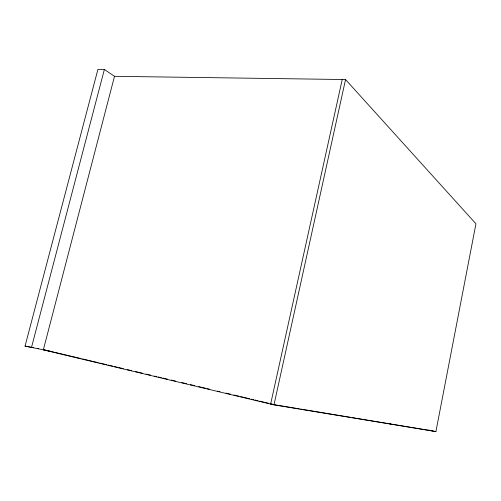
<?xml version="1.0" encoding="UTF-8"?>
<svg xmlns="http://www.w3.org/2000/svg" width="501" height="501" viewBox="0 0 501 501"><rect width="100%" height="100%" fill="white"/><g stroke="black" fill="none" stroke-linecap="round" stroke-linejoin="round"><path stroke-width="0.75" d="M435.914 431.605L475.95 223.79L345.54 79.546L114.504 76.309L43.33 349.886L273.966 404.883L435.914 431.605L433.603 431.073M342.227 79.502L270.628 404.088L275.462 404.889L273.941 404.526M273.966 404.883L345.54 79.546M49.561 351.076L25.05 346.097L97.914 69.395L104.383 69.451L114.666 76.421M31.444 347.625L104.383 69.451M276.226 405.015L296.21 408.321M297.531 408.54L299.285 408.829M300.606 409.048L350.775 417.358M352.115 417.577L432.964 430.966M25.05 346.097L33.392 347.688M37.18 348.414L38.696 348.702M431.317 430.547L432.839 430.898M428.637 430.052L431.687 430.754M389.221 423.57L390.755 423.927M43.243 349.573L54.127 352.165M55.649 352.529L81.074 358.584M82.59 358.941L98.24 362.674M99.762 363.037L106.607 364.665M108.128 365.029L112.694 366.112M114.215 366.475L117.253 367.202M118.775 367.565L123.34 368.648M127.141 369.556L131.707 370.646M135.508 371.548L142.353 373.182M146.16 374.084L150.72 375.174M154.527 376.082L156.807 376.62M158.329 376.984L161.372 377.71M162.894 378.073L167.453 379.157M171.261 380.065L175.82 381.155M181.907 382.601L186.472 383.691M190.274 384.593L194.839 385.682M198.64 386.59L205.485 388.219M207.007 388.582L209.286 389.127M217.653 391.118L219.939 391.663M226.02 393.11L230.585 394.199M233.898 394.988L238.952 396.191M240.699 396.604L249.598 398.727M251.277 399.128L253.544 399.666M254.928 399.992L258.078 400.744M259.593 401.107L264.127 402.184M265.574 402.528L268.661 403.267M270.139 403.618L272.438 404.169"/></g></svg>
